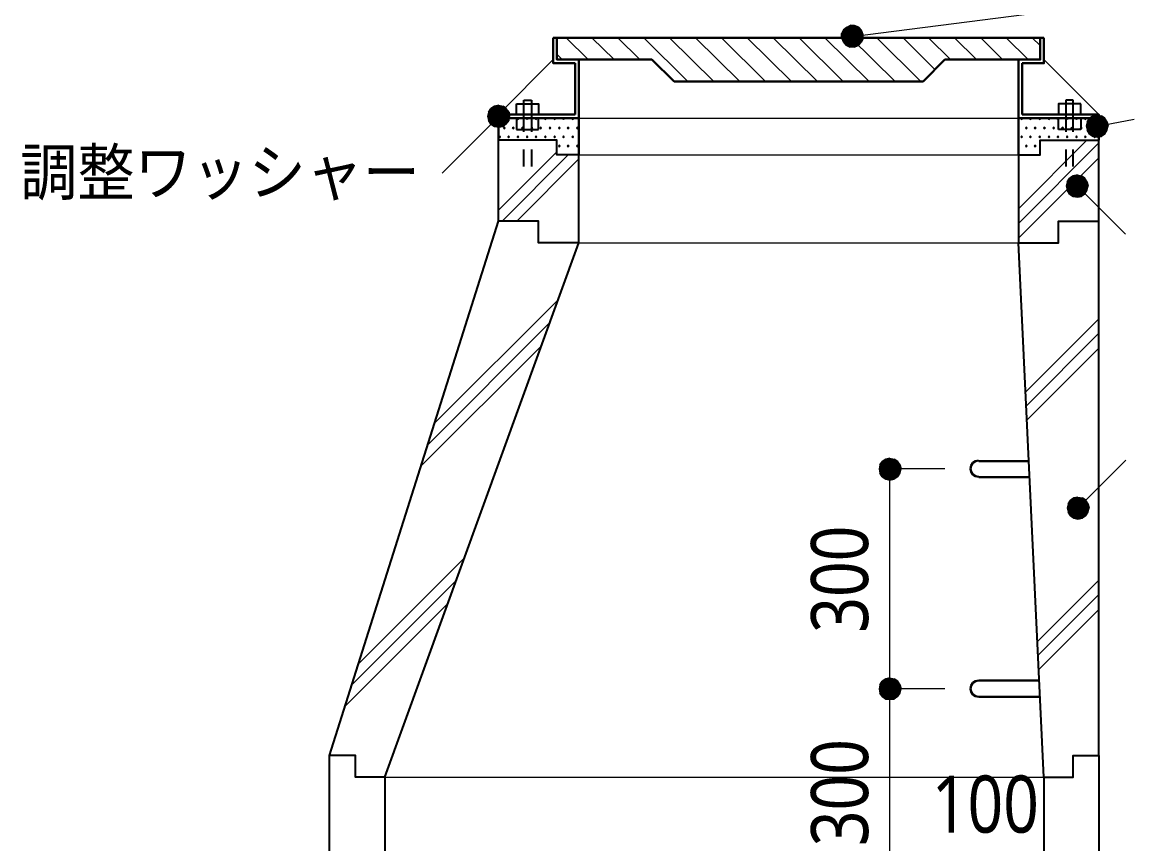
# Model space of a CAD drawing. Header units: millimetres. Extents: x 0 to 420, y 0 to 297.
# Drawn here: x 122.2 to 173.1, y 227.8 to 265.2 of the extents above; entities that cross this region are included whole.
import ezdxf
from ezdxf.enums import TextEntityAlignment as Align

# ---------------------------------------------------------------- set-up
doc = ezdxf.new("R2010")
doc.units = ezdxf.units.MM
doc.styles.add('kst32b', font='NotoSansJP-Variable.ttf')

msp = doc.modelspace()

# ---------------------------------------------------------------- hatches: boundary and pattern name
h = msp.add_hatch(color=7)
h.paths.add_polyline_path([(159.576, 264.858), (159.491, 264.689), (159.978, 264.562), (159.576, 264.858)])
h.paths.add_polyline_path([(159.491, 264.689), (159.978, 264.562), (159.491, 264.499), (159.491, 264.689)])
h.paths.add_polyline_path([(159.978, 264.562), (159.491, 264.499), (159.554, 264.308), (159.978, 264.562)])
h = msp.add_hatch(color=7)
h.paths.add_polyline_path([(160.084, 265.049), (159.893, 265.07), (159.978, 264.562), (160.084, 265.049)])
h.paths.add_polyline_path([(159.893, 265.07), (159.978, 264.562), (159.724, 264.985), (159.893, 265.07)])
h.paths.add_polyline_path([(159.978, 264.562), (159.724, 264.985), (159.576, 264.858), (159.978, 264.562)])
h = msp.add_hatch(color=7)
h.paths.add_polyline_path([(160.465, 264.647), (160.401, 264.837), (159.978, 264.562), (160.465, 264.647)])
h.paths.add_polyline_path([(160.401, 264.837), (159.978, 264.562), (160.274, 264.985), (160.401, 264.837)])
h.paths.add_polyline_path([(159.978, 264.562), (160.274, 264.985), (160.084, 265.049), (159.978, 264.562)])
for points in [[(159.554, 264.308), (159.681, 264.16), (159.978, 264.562), (159.554, 264.308)], [(143.701, 260.456), (143.891, 260.435), (143.891, 260.921), (143.701, 260.456)], [(143.933, 260.858), (143.912, 260.837), (143.891, 260.816), (143.912, 260.795), (143.933, 260.773), (143.954, 260.795), (143.976, 260.816), (143.954, 260.837), (143.933, 260.858)], [(144.336, 260.858), (144.314, 260.837), (144.293, 260.816), (144.314, 260.795), (144.336, 260.773), (144.357, 260.795), (144.378, 260.816), (144.357, 260.837), (144.336, 260.858)], [(144.759, 260.858), (144.738, 260.837), (144.717, 260.816), (144.738, 260.795), (144.759, 260.773), (144.78, 260.795), (144.801, 260.816), (144.78, 260.837), (144.759, 260.858)], [(145.182, 260.858), (145.161, 260.837), (145.14, 260.816), (145.161, 260.795), (145.182, 260.773), (145.203, 260.795), (145.225, 260.816), (145.203, 260.837), (145.182, 260.858)], [(145.584, 260.858), (145.563, 260.837), (145.542, 260.816), (145.563, 260.795), (145.584, 260.773), (145.605, 260.795), (145.627, 260.816), (145.605, 260.837), (145.584, 260.858)], [(146.008, 260.858), (145.987, 260.837), (145.965, 260.816), (145.987, 260.795), (146.008, 260.773), (146.029, 260.795), (146.05, 260.816), (146.029, 260.837), (146.008, 260.858)], [(146.431, 260.858), (146.41, 260.837), (146.389, 260.816), (146.41, 260.795), (146.431, 260.773), (146.452, 260.795), (146.473, 260.816), (146.452, 260.837), (146.431, 260.858)], [(146.833, 260.858), (146.812, 260.837), (146.791, 260.816), (146.812, 260.795), (146.833, 260.773), (146.854, 260.795), (146.876, 260.816), (146.854, 260.837), (146.833, 260.858)], [(147.257, 260.858), (147.235, 260.837), (147.214, 260.816), (147.235, 260.795), (147.257, 260.773), (147.278, 260.795), (147.299, 260.816), (147.278, 260.837), (147.257, 260.858)], [(167.682, 260.858), (167.661, 260.837), (167.64, 260.816), (167.661, 260.795), (167.682, 260.773), (167.704, 260.795), (167.725, 260.816), (167.704, 260.837), (167.682, 260.858)], [(168.085, 260.858), (168.063, 260.837), (168.042, 260.816), (168.063, 260.795), (168.085, 260.773), (168.106, 260.795), (168.127, 260.816), (168.106, 260.837), (168.085, 260.858)], [(168.508, 260.858), (168.487, 260.837), (168.466, 260.816), (168.487, 260.795), (168.508, 260.773), (168.529, 260.795), (168.55, 260.816), (168.529, 260.837), (168.508, 260.858)], [(168.931, 260.858), (168.91, 260.837), (168.889, 260.816), (168.91, 260.795), (168.931, 260.773), (168.952, 260.795), (168.974, 260.816), (168.952, 260.837), (168.931, 260.858)], [(169.333, 260.858), (169.312, 260.837), (169.291, 260.816), (169.312, 260.795), (169.333, 260.773), (169.354, 260.795), (169.376, 260.816), (169.354, 260.837), (169.333, 260.858)], [(169.757, 260.858), (169.736, 260.837), (169.714, 260.816), (169.736, 260.795), (169.757, 260.773), (169.778, 260.795), (169.799, 260.816), (169.778, 260.837), (169.757, 260.858)], [(170.18, 260.858), (170.159, 260.837), (170.138, 260.816), (170.159, 260.795), (170.18, 260.773), (170.201, 260.795), (170.222, 260.816), (170.201, 260.837), (170.18, 260.858)], [(170.582, 260.858), (170.561, 260.837), (170.54, 260.816), (170.561, 260.795), (170.582, 260.773), (170.603, 260.795), (170.625, 260.816), (170.603, 260.837), (170.582, 260.858)], [(171.005, 260.858), (170.984, 260.837), (170.963, 260.816), (170.984, 260.795), (171.005, 260.773), (171.027, 260.795), (171.048, 260.816), (171.027, 260.837), (171.005, 260.858)], [(144.145, 260.435), (144.124, 260.413), (144.103, 260.392), (144.124, 260.371), (144.145, 260.35), (144.166, 260.371), (144.187, 260.392), (144.166, 260.413), (144.145, 260.435)], [(144.547, 260.435), (144.526, 260.413), (144.505, 260.392), (144.526, 260.371), (144.547, 260.35), (144.568, 260.371), (144.59, 260.392), (144.568, 260.413), (144.547, 260.435)], [(144.971, 260.435), (144.949, 260.413), (144.928, 260.392), (144.949, 260.371), (144.971, 260.35), (144.992, 260.371), (145.013, 260.392), (144.992, 260.413), (144.971, 260.435)], [(145.394, 260.435), (145.373, 260.413), (145.352, 260.392), (145.373, 260.371), (145.394, 260.35), (145.415, 260.371), (145.436, 260.392), (145.415, 260.413), (145.394, 260.435)], [(145.796, 260.435), (145.775, 260.413), (145.754, 260.392), (145.775, 260.371), (145.796, 260.35), (145.817, 260.371), (145.838, 260.392), (145.817, 260.413), (145.796, 260.435)], [(146.219, 260.435), (146.198, 260.413), (146.177, 260.392), (146.198, 260.371), (146.219, 260.35), (146.241, 260.371), (146.262, 260.392), (146.241, 260.413), (146.219, 260.435)], [(146.643, 260.435), (146.621, 260.413), (146.6, 260.392), (146.621, 260.371), (146.643, 260.35), (146.664, 260.371), (146.685, 260.392), (146.664, 260.413), (146.643, 260.435)], [(147.045, 260.435), (147.024, 260.413), (147.003, 260.392), (147.024, 260.371), (147.045, 260.35), (147.066, 260.371), (147.087, 260.392), (147.066, 260.413), (147.045, 260.435)], [(147.468, 260.435), (147.447, 260.413), (147.426, 260.392), (147.447, 260.371), (147.468, 260.35), (147.489, 260.371), (147.511, 260.392), (147.489, 260.413), (147.468, 260.435)], [(167.894, 260.435), (167.873, 260.413), (167.852, 260.392), (167.873, 260.371), (167.894, 260.35), (167.915, 260.371), (167.936, 260.392), (167.915, 260.413), (167.894, 260.435)], [(168.296, 260.435), (168.275, 260.413), (168.254, 260.392), (168.275, 260.371), (168.296, 260.35), (168.317, 260.371), (168.338, 260.392), (168.317, 260.413), (168.296, 260.435)], [(168.72, 260.435), (168.698, 260.413), (168.677, 260.392), (168.698, 260.371), (168.72, 260.35), (168.741, 260.371), (168.762, 260.392), (168.741, 260.413), (168.72, 260.435)], [(169.143, 260.435), (169.122, 260.413), (169.101, 260.392), (169.122, 260.371), (169.143, 260.35), (169.164, 260.371), (169.185, 260.392), (169.164, 260.413), (169.143, 260.435)], [(169.545, 260.435), (169.524, 260.413), (169.503, 260.392), (169.524, 260.371), (169.545, 260.35), (169.566, 260.371), (169.587, 260.392), (169.566, 260.413), (169.545, 260.435)], [(169.968, 260.435), (169.947, 260.413), (169.926, 260.392), (169.947, 260.371), (169.968, 260.35), (169.989, 260.371), (170.011, 260.392), (169.989, 260.413), (169.968, 260.435)], [(170.392, 260.435), (170.371, 260.413), (170.349, 260.392), (170.371, 260.371), (170.392, 260.35), (170.413, 260.371), (170.434, 260.392), (170.413, 260.413), (170.392, 260.435)], [(170.794, 260.435), (170.773, 260.413), (170.752, 260.392), (170.773, 260.371), (170.794, 260.35), (170.815, 260.371), (170.836, 260.392), (170.815, 260.413), (170.794, 260.435)], [(170.942, 260.011), (171.133, 259.969), (171.133, 260.477), (170.942, 260.011)], [(143.933, 260.032), (143.912, 260.011), (143.891, 259.99), (143.912, 259.969), (143.933, 259.948), (143.954, 259.969), (143.976, 259.99), (143.954, 260.011), (143.933, 260.032)], [(144.336, 260.032), (144.314, 260.011), (144.293, 259.99), (144.314, 259.969), (144.336, 259.948), (144.357, 259.969), (144.378, 259.99), (144.357, 260.011), (144.336, 260.032)], [(144.759, 260.032), (144.738, 260.011), (144.717, 259.99), (144.738, 259.969), (144.759, 259.948), (144.78, 259.969), (144.801, 259.99), (144.78, 260.011), (144.759, 260.032)], [(145.182, 260.032), (145.161, 260.011), (145.14, 259.99), (145.161, 259.969), (145.182, 259.948), (145.203, 259.969), (145.225, 259.99), (145.203, 260.011), (145.182, 260.032)], [(145.584, 260.032), (145.563, 260.011), (145.542, 259.99), (145.563, 259.969), (145.584, 259.948), (145.605, 259.969), (145.627, 259.99), (145.605, 260.011), (145.584, 260.032)], [(146.008, 260.032), (145.987, 260.011), (145.965, 259.99), (145.987, 259.969), (146.008, 259.948), (146.029, 259.969), (146.05, 259.99), (146.029, 260.011), (146.008, 260.032)], [(146.431, 260.032), (146.41, 260.011), (146.389, 259.99), (146.41, 259.969), (146.431, 259.948), (146.452, 259.969), (146.473, 259.99), (146.452, 260.011), (146.431, 260.032)], [(146.833, 260.032), (146.812, 260.011), (146.791, 259.99), (146.812, 259.969), (146.833, 259.948), (146.854, 259.969), (146.876, 259.99), (146.854, 260.011), (146.833, 260.032)], [(147.257, 260.032), (147.235, 260.011), (147.214, 259.99), (147.235, 259.969), (147.257, 259.948), (147.278, 259.969), (147.299, 259.99), (147.278, 260.011), (147.257, 260.032)], [(167.682, 260.032), (167.661, 260.011), (167.64, 259.99), (167.661, 259.969), (167.682, 259.948), (167.704, 259.969), (167.725, 259.99), (167.704, 260.011), (167.682, 260.032)], [(168.085, 260.032), (168.063, 260.011), (168.042, 259.99), (168.063, 259.969), (168.085, 259.948), (168.106, 259.969), (168.127, 259.99), (168.106, 260.011), (168.085, 260.032)], [(168.508, 260.032), (168.487, 260.011), (168.466, 259.99), (168.487, 259.969), (168.508, 259.948), (168.529, 259.969), (168.55, 259.99), (168.529, 260.011), (168.508, 260.032)], [(168.931, 260.032), (168.91, 260.011), (168.889, 259.99), (168.91, 259.969), (168.931, 259.948), (168.952, 259.969), (168.974, 259.99), (168.952, 260.011), (168.931, 260.032)], [(169.333, 260.032), (169.312, 260.011), (169.291, 259.99), (169.312, 259.969), (169.333, 259.948), (169.354, 259.969), (169.376, 259.99), (169.354, 260.011), (169.333, 260.032)], [(169.757, 260.032), (169.736, 260.011), (169.714, 259.99), (169.736, 259.969), (169.757, 259.948), (169.778, 259.969), (169.799, 259.99), (169.778, 260.011), (169.757, 260.032)], [(170.18, 260.032), (170.159, 260.011), (170.138, 259.99), (170.159, 259.969), (170.18, 259.948), (170.201, 259.969), (170.222, 259.99), (170.201, 260.011), (170.18, 260.032)], [(170.582, 260.032), (170.561, 260.011), (170.54, 259.99), (170.561, 259.969), (170.582, 259.948), (170.603, 259.969), (170.625, 259.99), (170.603, 260.011), (170.582, 260.032)], [(171.005, 260.032), (170.984, 260.011), (170.963, 259.99), (170.984, 259.969), (171.005, 259.948), (171.027, 259.969), (171.048, 259.99), (171.027, 260.011), (171.005, 260.032)], [(146.643, 259.609), (146.621, 259.588), (146.6, 259.567), (146.621, 259.546), (146.643, 259.524), (146.664, 259.546), (146.685, 259.567), (146.664, 259.588), (146.643, 259.609)], [(147.045, 259.609), (147.024, 259.588), (147.003, 259.567), (147.024, 259.546), (147.045, 259.524), (147.066, 259.546), (147.087, 259.567), (147.066, 259.588), (147.045, 259.609)], [(147.468, 259.609), (147.447, 259.588), (147.426, 259.567), (147.447, 259.546), (147.468, 259.524), (147.489, 259.546), (147.511, 259.567), (147.489, 259.588), (147.468, 259.609)], [(167.894, 259.609), (167.873, 259.588), (167.852, 259.567), (167.873, 259.546), (167.894, 259.524), (167.915, 259.546), (167.936, 259.567), (167.915, 259.588), (167.894, 259.609)], [(168.296, 259.609), (168.275, 259.588), (168.254, 259.567), (168.275, 259.546), (168.296, 259.524), (168.317, 259.546), (168.338, 259.567), (168.317, 259.588), (168.296, 259.609)], [(170.032, 257.281), (170.222, 257.238), (170.222, 257.746), (170.032, 257.281)], [(161.502, 244.412), (161.692, 244.369), (161.692, 244.877), (161.502, 244.412)], [(170.053, 242.633), (170.244, 242.591), (170.244, 243.099), (170.053, 242.633)], [(161.502, 234.4), (161.692, 234.379), (161.692, 234.865), (161.502, 234.4)]]:
    msp.add_hatch(color=7).paths.add_polyline_path(points)
h = msp.add_hatch(color=7)
h.paths.add_polyline_path([(159.681, 264.16), (159.872, 264.075), (159.978, 264.562), (159.681, 264.16)])
h.paths.add_polyline_path([(159.872, 264.075), (159.978, 264.562), (160.062, 264.075), (159.872, 264.075)])
h.paths.add_polyline_path([(159.978, 264.562), (160.062, 264.075), (160.253, 264.139), (159.978, 264.562)])
h = msp.add_hatch(color=7)
h.paths.add_polyline_path([(160.253, 264.139), (160.38, 264.287), (159.978, 264.562), (160.253, 264.139)])
h.paths.add_polyline_path([(160.38, 264.287), (159.978, 264.562), (160.465, 264.456), (160.38, 264.287)])
h.paths.add_polyline_path([(159.978, 264.562), (160.465, 264.456), (160.465, 264.647), (159.978, 264.562)])
h = msp.add_hatch(color=7)
h.paths.add_polyline_path([(143.701, 261.387), (143.531, 261.281), (143.891, 260.921), (143.701, 261.387)])
h.paths.add_polyline_path([(143.531, 261.281), (143.891, 260.921), (143.425, 261.112), (143.531, 261.281)])
h.paths.add_polyline_path([(143.891, 260.921), (143.425, 261.112), (143.383, 260.921), (143.891, 260.921)])
h = msp.add_hatch(color=7)
h.paths.add_polyline_path([(144.23, 261.281), (144.082, 261.387), (143.891, 260.921), (144.23, 261.281)])
h.paths.add_polyline_path([(144.082, 261.387), (143.891, 260.921), (143.891, 261.429), (144.082, 261.387)])
h.paths.add_polyline_path([(143.891, 260.921), (143.891, 261.429), (143.701, 261.387), (143.891, 260.921)])
h = msp.add_hatch(color=7)
h.paths.add_polyline_path([(143.383, 260.921), (143.425, 260.731), (143.891, 260.921), (143.383, 260.921)])
h.paths.add_polyline_path([(143.425, 260.731), (143.891, 260.921), (143.531, 260.562), (143.425, 260.731)])
h.paths.add_polyline_path([(143.891, 260.921), (143.531, 260.562), (143.701, 260.456), (143.891, 260.921)])
h = msp.add_hatch(color=7)
h.paths.add_polyline_path([(144.357, 260.731), (144.378, 260.921), (143.891, 260.921), (144.357, 260.731)])
h.paths.add_polyline_path([(144.378, 260.921), (143.891, 260.921), (144.357, 261.112), (144.378, 260.921)])
h.paths.add_polyline_path([(143.891, 260.921), (144.357, 261.112), (144.23, 261.281), (143.891, 260.921)])
h = msp.add_hatch(color=7)
h.paths.add_polyline_path([(143.891, 260.435), (144.082, 260.456), (143.891, 260.921), (143.891, 260.435)])
h.paths.add_polyline_path([(144.082, 260.456), (143.891, 260.921), (144.23, 260.562), (144.082, 260.456)])
h.paths.add_polyline_path([(143.891, 260.921), (144.23, 260.562), (144.357, 260.731), (143.891, 260.921)])
h = msp.add_hatch(color=7)
h.paths.add_polyline_path([(170.942, 260.943), (170.773, 260.837), (171.133, 260.477), (170.942, 260.943)])
h.paths.add_polyline_path([(170.773, 260.837), (171.133, 260.477), (170.667, 260.667), (170.773, 260.837)])
h.paths.add_polyline_path([(171.133, 260.477), (170.667, 260.667), (170.625, 260.477), (171.133, 260.477)])
h = msp.add_hatch(color=7)
h.paths.add_polyline_path([(171.471, 260.837), (171.323, 260.943), (171.133, 260.477), (171.471, 260.837)])
h.paths.add_polyline_path([(171.323, 260.943), (171.133, 260.477), (171.133, 260.985), (171.323, 260.943)])
h.paths.add_polyline_path([(171.133, 260.477), (171.133, 260.985), (170.942, 260.943), (171.133, 260.477)])
h = msp.add_hatch(color=7)
h.paths.add_polyline_path([(171.577, 260.287), (171.619, 260.477), (171.133, 260.477), (171.577, 260.287)])
h.paths.add_polyline_path([(171.619, 260.477), (171.133, 260.477), (171.577, 260.667), (171.619, 260.477)])
h.paths.add_polyline_path([(171.133, 260.477), (171.577, 260.667), (171.471, 260.837), (171.133, 260.477)])
h = msp.add_hatch(color=7)
h.paths.add_polyline_path([(170.625, 260.477), (170.667, 260.287), (171.133, 260.477), (170.625, 260.477)])
h.paths.add_polyline_path([(170.667, 260.287), (171.133, 260.477), (170.773, 260.117), (170.667, 260.287)])
h.paths.add_polyline_path([(171.133, 260.477), (170.773, 260.117), (170.942, 260.011), (171.133, 260.477)])
h = msp.add_hatch(color=7)
h.paths.add_polyline_path([(171.133, 259.969), (171.323, 260.011), (171.133, 260.477), (171.133, 259.969)])
h.paths.add_polyline_path([(171.323, 260.011), (171.133, 260.477), (171.471, 260.117), (171.323, 260.011)])
h.paths.add_polyline_path([(171.133, 260.477), (171.471, 260.117), (171.577, 260.287), (171.133, 260.477)])
h = msp.add_hatch(color=7)
h.paths.add_polyline_path([(170.561, 258.106), (170.413, 258.212), (170.222, 257.746), (170.561, 258.106)])
h.paths.add_polyline_path([(170.413, 258.212), (170.222, 257.746), (170.222, 258.254), (170.413, 258.212)])
h.paths.add_polyline_path([(170.222, 257.746), (170.222, 258.254), (170.032, 258.212), (170.222, 257.746)])
h = msp.add_hatch(color=7)
h.paths.add_polyline_path([(170.032, 258.212), (169.862, 258.106), (170.222, 257.746), (170.032, 258.212)])
h.paths.add_polyline_path([(169.862, 258.106), (170.222, 257.746), (169.757, 257.937), (169.862, 258.106)])
h.paths.add_polyline_path([(170.222, 257.746), (169.757, 257.937), (169.714, 257.746), (170.222, 257.746)])
h = msp.add_hatch(color=7)
h.paths.add_polyline_path([(169.714, 257.746), (169.757, 257.556), (170.222, 257.746), (169.714, 257.746)])
h.paths.add_polyline_path([(169.757, 257.556), (170.222, 257.746), (169.862, 257.387), (169.757, 257.556)])
h.paths.add_polyline_path([(170.222, 257.746), (169.862, 257.387), (170.032, 257.281), (170.222, 257.746)])
h = msp.add_hatch(color=7)
h.paths.add_polyline_path([(170.667, 257.556), (170.709, 257.746), (170.222, 257.746), (170.667, 257.556)])
h.paths.add_polyline_path([(170.709, 257.746), (170.222, 257.746), (170.667, 257.937), (170.709, 257.746)])
h.paths.add_polyline_path([(170.222, 257.746), (170.667, 257.937), (170.561, 258.106), (170.222, 257.746)])
h = msp.add_hatch(color=7)
h.paths.add_polyline_path([(170.222, 257.238), (170.413, 257.281), (170.222, 257.746), (170.222, 257.238)])
h.paths.add_polyline_path([(170.413, 257.281), (170.222, 257.746), (170.561, 257.387), (170.413, 257.281)])
h.paths.add_polyline_path([(170.222, 257.746), (170.561, 257.387), (170.667, 257.556), (170.222, 257.746)])
h = msp.add_hatch(color=7)
h.paths.add_polyline_path([(161.502, 245.322), (161.332, 245.216), (161.692, 244.877), (161.502, 245.322)])
h.paths.add_polyline_path([(161.332, 245.216), (161.692, 244.877), (161.227, 245.068), (161.332, 245.216)])
h.paths.add_polyline_path([(161.692, 244.877), (161.227, 245.068), (161.205, 244.877), (161.692, 244.877)])
h = msp.add_hatch(color=7)
h.paths.add_polyline_path([(162.052, 245.216), (161.883, 245.322), (161.692, 244.877), (162.052, 245.216)])
h.paths.add_polyline_path([(161.883, 245.322), (161.692, 244.877), (161.692, 245.364), (161.883, 245.322)])
h.paths.add_polyline_path([(161.692, 244.877), (161.692, 245.364), (161.502, 245.322), (161.692, 244.877)])
h = msp.add_hatch(color=7)
h.paths.add_polyline_path([(162.158, 244.687), (162.2, 244.877), (161.692, 244.877), (162.158, 244.687)])
h.paths.add_polyline_path([(162.2, 244.877), (161.692, 244.877), (162.158, 245.068), (162.2, 244.877)])
h.paths.add_polyline_path([(161.692, 244.877), (162.158, 245.068), (162.052, 245.216), (161.692, 244.877)])
h = msp.add_hatch(color=7)
h.paths.add_polyline_path([(161.205, 244.877), (161.227, 244.687), (161.692, 244.877), (161.205, 244.877)])
h.paths.add_polyline_path([(161.227, 244.687), (161.692, 244.877), (161.332, 244.517), (161.227, 244.687)])
h.paths.add_polyline_path([(161.692, 244.877), (161.332, 244.517), (161.502, 244.412), (161.692, 244.877)])
h = msp.add_hatch(color=7)
h.paths.add_polyline_path([(161.692, 244.369), (161.883, 244.412), (161.692, 244.877), (161.692, 244.369)])
h.paths.add_polyline_path([(161.883, 244.412), (161.692, 244.877), (162.052, 244.517), (161.883, 244.412)])
h.paths.add_polyline_path([(161.692, 244.877), (162.052, 244.517), (162.158, 244.687), (161.692, 244.877)])
h = msp.add_hatch(color=7)
h.paths.add_polyline_path([(170.053, 243.565), (169.905, 243.459), (170.244, 243.099), (170.053, 243.565)])
h.paths.add_polyline_path([(169.905, 243.459), (170.244, 243.099), (169.799, 243.29), (169.905, 243.459)])
h.paths.add_polyline_path([(170.244, 243.099), (169.799, 243.29), (169.757, 243.099), (170.244, 243.099)])
h = msp.add_hatch(color=7)
h.paths.add_polyline_path([(170.603, 243.459), (170.455, 243.565), (170.244, 243.099), (170.603, 243.459)])
h.paths.add_polyline_path([(170.455, 243.565), (170.244, 243.099), (170.244, 243.586), (170.455, 243.565)])
h.paths.add_polyline_path([(170.244, 243.099), (170.244, 243.586), (170.053, 243.565), (170.244, 243.099)])
h = msp.add_hatch(color=7)
h.paths.add_polyline_path([(169.757, 243.099), (169.799, 242.909), (170.244, 243.099), (169.757, 243.099)])
h.paths.add_polyline_path([(169.799, 242.909), (170.244, 243.099), (169.905, 242.739), (169.799, 242.909)])
h.paths.add_polyline_path([(170.244, 243.099), (169.905, 242.739), (170.053, 242.633), (170.244, 243.099)])
h = msp.add_hatch(color=7)
h.paths.add_polyline_path([(170.709, 242.909), (170.752, 243.099), (170.244, 243.099), (170.709, 242.909)])
h.paths.add_polyline_path([(170.752, 243.099), (170.244, 243.099), (170.709, 243.29), (170.752, 243.099)])
h.paths.add_polyline_path([(170.244, 243.099), (170.709, 243.29), (170.603, 243.459), (170.244, 243.099)])
h = msp.add_hatch(color=7)
h.paths.add_polyline_path([(170.244, 242.591), (170.455, 242.633), (170.244, 243.099), (170.244, 242.591)])
h.paths.add_polyline_path([(170.455, 242.633), (170.244, 243.099), (170.603, 242.739), (170.455, 242.633)])
h.paths.add_polyline_path([(170.244, 243.099), (170.603, 242.739), (170.709, 242.909), (170.244, 243.099)])
h = msp.add_hatch(color=7)
h.paths.add_polyline_path([(161.502, 235.331), (161.332, 235.225), (161.692, 234.865), (161.502, 235.331)])
h.paths.add_polyline_path([(161.332, 235.225), (161.692, 234.865), (161.227, 235.056), (161.332, 235.225)])
h.paths.add_polyline_path([(161.692, 234.865), (161.227, 235.056), (161.205, 234.865), (161.692, 234.865)])
h = msp.add_hatch(color=7)
h.paths.add_polyline_path([(162.052, 235.225), (161.883, 235.331), (161.692, 234.865), (162.052, 235.225)])
h.paths.add_polyline_path([(161.883, 235.331), (161.692, 234.865), (161.692, 235.373), (161.883, 235.331)])
h.paths.add_polyline_path([(161.692, 234.865), (161.692, 235.373), (161.502, 235.331), (161.692, 234.865)])
h = msp.add_hatch(color=7)
h.paths.add_polyline_path([(161.205, 234.865), (161.227, 234.675), (161.692, 234.865), (161.205, 234.865)])
h.paths.add_polyline_path([(161.227, 234.675), (161.692, 234.865), (161.332, 234.527), (161.227, 234.675)])
h.paths.add_polyline_path([(161.692, 234.865), (161.332, 234.527), (161.502, 234.4), (161.692, 234.865)])
h = msp.add_hatch(color=7)
h.paths.add_polyline_path([(162.158, 234.675), (162.2, 234.865), (161.692, 234.865), (162.158, 234.675)])
h.paths.add_polyline_path([(162.2, 234.865), (161.692, 234.865), (162.158, 235.056), (162.2, 234.865)])
h.paths.add_polyline_path([(161.692, 234.865), (162.158, 235.056), (162.052, 235.225), (161.692, 234.865)])
h = msp.add_hatch(color=7)
h.paths.add_polyline_path([(161.692, 234.379), (161.883, 234.4), (161.692, 234.865), (161.692, 234.379)])
h.paths.add_polyline_path([(161.883, 234.4), (161.692, 234.865), (162.052, 234.527), (161.883, 234.4)])
h.paths.add_polyline_path([(161.692, 234.865), (162.052, 234.527), (162.158, 234.675), (161.692, 234.865)])

# ---------------------------------------------------------------- linework, layer by layer
at = {"lineweight": 13}
for points in [[(159.978, 264.562), (173.143, 266.255)], [(147.955, 263.504), (146.96, 264.499)], [(149.14, 263.504), (148.124, 264.499)], [(150.304, 263.504), (149.31, 264.499)], [(152.485, 262.509), (150.495, 264.499)], [(153.67, 262.509), (151.659, 264.499)], [(154.855, 262.509), (152.845, 264.499)], [(156.02, 262.509), (154.03, 264.499)], [(157.205, 262.509), (155.194, 264.499)], [(158.39, 262.509), (156.379, 264.499)], [(159.554, 262.509), (157.565, 264.499)], [(160.74, 262.509), (158.729, 264.499)], [(161.925, 262.509), (159.914, 264.499)], [(163.089, 262.509), (161.1, 264.499)], [(163.745, 263.038), (162.285, 264.499)], [(164.444, 263.504), (163.449, 264.499)], [(165.629, 263.504), (164.634, 264.499)], [(166.815, 263.504), (165.82, 264.499)], [(167.979, 263.504), (166.984, 264.499)], [(168.529, 264.139), (168.169, 264.499)], [(143.87, 261.006), (146.368, 263.504)], [(146.77, 263.504), (146.537, 263.758)], [(171.196, 261.006), (168.698, 263.504)], [(143.891, 260.921), (141.309, 258.339)], [(147.532, 260.837), (167.534, 260.837)], [(171.133, 260.477), (172.805, 260.795)], [(167.534, 256.709), (170.646, 259.842)], [(143.87, 256.646), (146.537, 259.313)], [(171.196, 259.715), (167.534, 256.053)], [(147.045, 259.165), (144.039, 256.159)], [(147.532, 258.995), (144.717, 256.159)], [(147.532, 259.165), (167.534, 259.165)], [(171.196, 259.038), (167.534, 255.376)], [(170.222, 257.746), (172.403, 255.566)], [(147.532, 255.164), (167.534, 255.164)], [(140.949, 246.951), (146.6, 252.582)], [(167.852, 248.37), (171.196, 251.714)], [(146.219, 251.545), (140.653, 245.978)], [(171.196, 251.058), (167.894, 247.735)], [(145.838, 250.486), (140.335, 245.004)], [(171.196, 250.38), (167.915, 247.1)], [(170.244, 243.099), (172.424, 245.279)], [(164.19, 244.877), (161.692, 244.877)], [(161.692, 214.863), (161.692, 224.875), (161.692, 234.865), (161.692, 244.877)], [(137.52, 236.029), (142.325, 240.834)], [(141.944, 239.797), (137.202, 235.056)], [(168.402, 237.024), (171.196, 239.818)], [(171.196, 239.162), (168.423, 236.389)], [(141.563, 238.739), (136.906, 234.082)], [(171.196, 238.485), (168.466, 235.754)], [(164.19, 234.865), (161.692, 234.865)], [(138.705, 230.844), (168.698, 230.844)]]:
    msp.add_lwpolyline(points, dxfattribs=at)
at = {"lineweight": 0}
for points in [[(159.576, 264.858), (159.491, 264.689), (159.978, 264.562)], [(159.978, 264.562), (159.724, 264.985), (159.576, 264.858)], [(159.893, 265.07), (159.978, 264.562), (159.724, 264.985)], [(160.084, 265.049), (159.893, 265.07), (159.978, 264.562)], [(159.978, 264.562), (160.274, 264.985), (160.084, 265.049)], [(160.401, 264.837), (159.978, 264.562), (160.274, 264.985)], [(159.491, 264.689), (159.978, 264.562), (159.491, 264.499)], [(159.978, 264.562), (159.491, 264.499), (159.554, 264.308)], [(159.554, 264.308), (159.681, 264.16), (159.978, 264.562)], [(159.681, 264.16), (159.872, 264.075), (159.978, 264.562)], [(159.872, 264.075), (159.978, 264.562), (160.062, 264.075)], [(160.465, 264.647), (160.401, 264.837), (159.978, 264.562)], [(159.978, 264.562), (160.465, 264.456), (160.465, 264.647)], [(159.978, 264.562), (160.062, 264.075), (160.253, 264.139)], [(160.253, 264.139), (160.38, 264.287), (159.978, 264.562)], [(160.38, 264.287), (159.978, 264.562), (160.465, 264.456)], [(143.701, 261.387), (143.531, 261.281), (143.891, 260.921)], [(143.891, 260.921), (143.891, 261.429), (143.701, 261.387)], [(144.082, 261.387), (143.891, 260.921), (143.891, 261.429)], [(144.23, 261.281), (144.082, 261.387), (143.891, 260.921)], [(143.891, 260.921), (143.425, 261.112), (143.383, 260.921)], [(143.383, 260.921), (143.425, 260.731), (143.891, 260.921)], [(143.531, 261.281), (143.891, 260.921), (143.425, 261.112)], [(143.425, 260.731), (143.891, 260.921), (143.531, 260.562)], [(143.891, 260.921), (143.531, 260.562), (143.701, 260.456)], [(143.701, 260.456), (143.891, 260.435), (143.891, 260.921)], [(143.891, 260.921), (144.357, 261.112), (144.23, 261.281)], [(144.378, 260.921), (143.891, 260.921), (144.357, 261.112)], [(143.891, 260.435), (144.082, 260.456), (143.891, 260.921)], [(144.082, 260.456), (143.891, 260.921), (144.23, 260.562)], [(143.891, 260.921), (144.23, 260.562), (144.357, 260.731)], [(144.357, 260.731), (144.378, 260.921), (143.891, 260.921)], [(143.933, 260.858), (143.912, 260.837), (143.891, 260.816), (143.912, 260.795), (143.933, 260.773), (143.954, 260.795), (143.976, 260.816), (143.954, 260.837)], [(144.336, 260.858), (144.314, 260.837), (144.293, 260.816), (144.314, 260.795), (144.336, 260.773), (144.357, 260.795), (144.378, 260.816), (144.357, 260.837)], [(144.759, 260.858), (144.738, 260.837), (144.717, 260.816), (144.738, 260.795), (144.759, 260.773), (144.78, 260.795), (144.801, 260.816), (144.78, 260.837)], [(145.182, 260.858), (145.161, 260.837), (145.14, 260.816), (145.161, 260.795), (145.182, 260.773), (145.203, 260.795), (145.225, 260.816), (145.203, 260.837)], [(145.584, 260.858), (145.563, 260.837), (145.542, 260.816), (145.563, 260.795), (145.584, 260.773), (145.605, 260.795), (145.627, 260.816), (145.605, 260.837)], [(146.008, 260.858), (145.987, 260.837), (145.965, 260.816), (145.987, 260.795), (146.008, 260.773), (146.029, 260.795), (146.05, 260.816), (146.029, 260.837)], [(146.431, 260.858), (146.41, 260.837), (146.389, 260.816), (146.41, 260.795), (146.431, 260.773), (146.452, 260.795), (146.473, 260.816), (146.452, 260.837)], [(146.833, 260.858), (146.812, 260.837), (146.791, 260.816), (146.812, 260.795), (146.833, 260.773), (146.854, 260.795), (146.876, 260.816), (146.854, 260.837)], [(147.257, 260.858), (147.235, 260.837), (147.214, 260.816), (147.235, 260.795), (147.257, 260.773), (147.278, 260.795), (147.299, 260.816), (147.278, 260.837)], [(167.682, 260.858), (167.661, 260.837), (167.64, 260.816), (167.661, 260.795), (167.682, 260.773), (167.704, 260.795), (167.725, 260.816), (167.704, 260.837)], [(168.085, 260.858), (168.063, 260.837), (168.042, 260.816), (168.063, 260.795), (168.085, 260.773), (168.106, 260.795), (168.127, 260.816), (168.106, 260.837)], [(168.508, 260.858), (168.487, 260.837), (168.466, 260.816), (168.487, 260.795), (168.508, 260.773), (168.529, 260.795), (168.55, 260.816), (168.529, 260.837)], [(168.931, 260.858), (168.91, 260.837), (168.889, 260.816), (168.91, 260.795), (168.931, 260.773), (168.952, 260.795), (168.974, 260.816), (168.952, 260.837)], [(169.333, 260.858), (169.312, 260.837), (169.291, 260.816), (169.312, 260.795), (169.333, 260.773), (169.354, 260.795), (169.376, 260.816), (169.354, 260.837)], [(169.757, 260.858), (169.736, 260.837), (169.714, 260.816), (169.736, 260.795), (169.757, 260.773), (169.778, 260.795), (169.799, 260.816), (169.778, 260.837)], [(170.18, 260.858), (170.159, 260.837), (170.138, 260.816), (170.159, 260.795), (170.18, 260.773), (170.201, 260.795), (170.222, 260.816), (170.201, 260.837)], [(170.582, 260.858), (170.561, 260.837), (170.54, 260.816), (170.561, 260.795), (170.582, 260.773), (170.603, 260.795), (170.625, 260.816), (170.603, 260.837)], [(170.773, 260.837), (171.133, 260.477), (170.667, 260.667)], [(170.942, 260.943), (170.773, 260.837), (171.133, 260.477)], [(171.133, 260.477), (171.133, 260.985), (170.942, 260.943)], [(171.005, 260.858), (170.984, 260.837), (170.963, 260.816), (170.984, 260.795), (171.005, 260.773), (171.027, 260.795), (171.048, 260.816), (171.027, 260.837)], [(171.323, 260.943), (171.133, 260.477), (171.133, 260.985)], [(171.471, 260.837), (171.323, 260.943), (171.133, 260.477)], [(171.133, 260.477), (171.577, 260.667), (171.471, 260.837)], [(144.145, 260.435), (144.124, 260.413), (144.103, 260.392), (144.124, 260.371), (144.145, 260.35), (144.166, 260.371), (144.187, 260.392), (144.166, 260.413)], [(144.547, 260.435), (144.526, 260.413), (144.505, 260.392), (144.526, 260.371), (144.547, 260.35), (144.568, 260.371), (144.59, 260.392), (144.568, 260.413)], [(144.971, 260.435), (144.949, 260.413), (144.928, 260.392), (144.949, 260.371), (144.971, 260.35), (144.992, 260.371), (145.013, 260.392), (144.992, 260.413)], [(145.394, 260.435), (145.373, 260.413), (145.352, 260.392), (145.373, 260.371), (145.394, 260.35), (145.415, 260.371), (145.436, 260.392), (145.415, 260.413)], [(145.796, 260.435), (145.775, 260.413), (145.754, 260.392), (145.775, 260.371), (145.796, 260.35), (145.817, 260.371), (145.838, 260.392), (145.817, 260.413)], [(146.219, 260.435), (146.198, 260.413), (146.177, 260.392), (146.198, 260.371), (146.219, 260.35), (146.241, 260.371), (146.262, 260.392), (146.241, 260.413)], [(146.643, 260.435), (146.621, 260.413), (146.6, 260.392), (146.621, 260.371), (146.643, 260.35), (146.664, 260.371), (146.685, 260.392), (146.664, 260.413)], [(147.045, 260.435), (147.024, 260.413), (147.003, 260.392), (147.024, 260.371), (147.045, 260.35), (147.066, 260.371), (147.087, 260.392), (147.066, 260.413)], [(147.468, 260.435), (147.447, 260.413), (147.426, 260.392), (147.447, 260.371), (147.468, 260.35), (147.489, 260.371), (147.511, 260.392), (147.489, 260.413)], [(167.894, 260.435), (167.873, 260.413), (167.852, 260.392), (167.873, 260.371), (167.894, 260.35), (167.915, 260.371), (167.936, 260.392), (167.915, 260.413)], [(168.296, 260.435), (168.275, 260.413), (168.254, 260.392), (168.275, 260.371), (168.296, 260.35), (168.317, 260.371), (168.338, 260.392), (168.317, 260.413)], [(168.72, 260.435), (168.698, 260.413), (168.677, 260.392), (168.698, 260.371), (168.72, 260.35), (168.741, 260.371), (168.762, 260.392), (168.741, 260.413)], [(169.143, 260.435), (169.122, 260.413), (169.101, 260.392), (169.122, 260.371), (169.143, 260.35), (169.164, 260.371), (169.185, 260.392), (169.164, 260.413)], [(169.545, 260.435), (169.524, 260.413), (169.503, 260.392), (169.524, 260.371), (169.545, 260.35), (169.566, 260.371), (169.587, 260.392), (169.566, 260.413)], [(169.968, 260.435), (169.947, 260.413), (169.926, 260.392), (169.947, 260.371), (169.968, 260.35), (169.989, 260.371), (170.011, 260.392), (169.989, 260.413)], [(170.392, 260.435), (170.371, 260.413), (170.349, 260.392), (170.371, 260.371), (170.392, 260.35), (170.413, 260.371), (170.434, 260.392), (170.413, 260.413)], [(171.133, 260.477), (170.667, 260.667), (170.625, 260.477)], [(170.625, 260.477), (170.667, 260.287), (171.133, 260.477)], [(170.667, 260.287), (171.133, 260.477), (170.773, 260.117)], [(170.794, 260.435), (170.773, 260.413), (170.752, 260.392), (170.773, 260.371), (170.794, 260.35), (170.815, 260.371), (170.836, 260.392), (170.815, 260.413)], [(171.133, 260.477), (170.773, 260.117), (170.942, 260.011)], [(170.942, 260.011), (171.133, 259.969), (171.133, 260.477)], [(171.619, 260.477), (171.133, 260.477), (171.577, 260.667)], [(171.133, 259.969), (171.323, 260.011), (171.133, 260.477)], [(171.323, 260.011), (171.133, 260.477), (171.471, 260.117)], [(171.133, 260.477), (171.471, 260.117), (171.577, 260.287)], [(171.577, 260.287), (171.619, 260.477), (171.133, 260.477)], [(143.933, 260.032), (143.912, 260.011), (143.891, 259.99), (143.912, 259.969), (143.933, 259.948), (143.954, 259.969), (143.976, 259.99), (143.954, 260.011)], [(144.336, 260.032), (144.314, 260.011), (144.293, 259.99), (144.314, 259.969), (144.336, 259.948), (144.357, 259.969), (144.378, 259.99), (144.357, 260.011)], [(144.759, 260.032), (144.738, 260.011), (144.717, 259.99), (144.738, 259.969), (144.759, 259.948), (144.78, 259.969), (144.801, 259.99), (144.78, 260.011)], [(145.182, 260.032), (145.161, 260.011), (145.14, 259.99), (145.161, 259.969), (145.182, 259.948), (145.203, 259.969), (145.225, 259.99), (145.203, 260.011)], [(145.584, 260.032), (145.563, 260.011), (145.542, 259.99), (145.563, 259.969), (145.584, 259.948), (145.605, 259.969), (145.627, 259.99), (145.605, 260.011)], [(146.008, 260.032), (145.987, 260.011), (145.965, 259.99), (145.987, 259.969), (146.008, 259.948), (146.029, 259.969), (146.05, 259.99), (146.029, 260.011)], [(146.431, 260.032), (146.41, 260.011), (146.389, 259.99), (146.41, 259.969), (146.431, 259.948), (146.452, 259.969), (146.473, 259.99), (146.452, 260.011)], [(146.833, 260.032), (146.812, 260.011), (146.791, 259.99), (146.812, 259.969), (146.833, 259.948), (146.854, 259.969), (146.876, 259.99), (146.854, 260.011)], [(147.257, 260.032), (147.235, 260.011), (147.214, 259.99), (147.235, 259.969), (147.257, 259.948), (147.278, 259.969), (147.299, 259.99), (147.278, 260.011)], [(167.682, 260.032), (167.661, 260.011), (167.64, 259.99), (167.661, 259.969), (167.682, 259.948), (167.704, 259.969), (167.725, 259.99), (167.704, 260.011)], [(168.085, 260.032), (168.063, 260.011), (168.042, 259.99), (168.063, 259.969), (168.085, 259.948), (168.106, 259.969), (168.127, 259.99), (168.106, 260.011)], [(168.508, 260.032), (168.487, 260.011), (168.466, 259.99), (168.487, 259.969), (168.508, 259.948), (168.529, 259.969), (168.55, 259.99), (168.529, 260.011)], [(168.931, 260.032), (168.91, 260.011), (168.889, 259.99), (168.91, 259.969), (168.931, 259.948), (168.952, 259.969), (168.974, 259.99), (168.952, 260.011)], [(169.333, 260.032), (169.312, 260.011), (169.291, 259.99), (169.312, 259.969), (169.333, 259.948), (169.354, 259.969), (169.376, 259.99), (169.354, 260.011)], [(169.757, 260.032), (169.736, 260.011), (169.714, 259.99), (169.736, 259.969), (169.757, 259.948), (169.778, 259.969), (169.799, 259.99), (169.778, 260.011)], [(170.18, 260.032), (170.159, 260.011), (170.138, 259.99), (170.159, 259.969), (170.18, 259.948), (170.201, 259.969), (170.222, 259.99), (170.201, 260.011)], [(170.582, 260.032), (170.561, 260.011), (170.54, 259.99), (170.561, 259.969), (170.582, 259.948), (170.603, 259.969), (170.625, 259.99), (170.603, 260.011)], [(171.005, 260.032), (170.984, 260.011), (170.963, 259.99), (170.984, 259.969), (171.005, 259.948), (171.027, 259.969), (171.048, 259.99), (171.027, 260.011)], [(146.643, 259.609), (146.621, 259.588), (146.6, 259.567), (146.621, 259.546), (146.643, 259.524), (146.664, 259.546), (146.685, 259.567), (146.664, 259.588)], [(147.045, 259.609), (147.024, 259.588), (147.003, 259.567), (147.024, 259.546), (147.045, 259.524), (147.066, 259.546), (147.087, 259.567), (147.066, 259.588)], [(147.468, 259.609), (147.447, 259.588), (147.426, 259.567), (147.447, 259.546), (147.468, 259.524), (147.489, 259.546), (147.511, 259.567), (147.489, 259.588)], [(167.894, 259.609), (167.873, 259.588), (167.852, 259.567), (167.873, 259.546), (167.894, 259.524), (167.915, 259.546), (167.936, 259.567), (167.915, 259.588)], [(168.296, 259.609), (168.275, 259.588), (168.254, 259.567), (168.275, 259.546), (168.296, 259.524), (168.317, 259.546), (168.338, 259.567), (168.317, 259.588)], [(170.222, 257.746), (170.222, 258.254), (170.032, 258.212)], [(170.413, 258.212), (170.222, 257.746), (170.222, 258.254)], [(170.222, 257.746), (169.757, 257.937), (169.714, 257.746)], [(169.714, 257.746), (169.757, 257.556), (170.222, 257.746)], [(169.862, 258.106), (170.222, 257.746), (169.757, 257.937)], [(169.757, 257.556), (170.222, 257.746), (169.862, 257.387)], [(170.032, 258.212), (169.862, 258.106), (170.222, 257.746)], [(170.222, 257.746), (169.862, 257.387), (170.032, 257.281)], [(170.032, 257.281), (170.222, 257.238), (170.222, 257.746)], [(170.561, 258.106), (170.413, 258.212), (170.222, 257.746)], [(170.222, 257.746), (170.667, 257.937), (170.561, 258.106)], [(170.709, 257.746), (170.222, 257.746), (170.667, 257.937)], [(170.222, 257.238), (170.413, 257.281), (170.222, 257.746)], [(170.413, 257.281), (170.222, 257.746), (170.561, 257.387)], [(170.222, 257.746), (170.561, 257.387), (170.667, 257.556)], [(170.667, 257.556), (170.709, 257.746), (170.222, 257.746)], [(161.692, 244.877), (161.227, 245.068), (161.205, 244.877)], [(161.332, 245.216), (161.692, 244.877), (161.227, 245.068)], [(161.502, 245.322), (161.332, 245.216), (161.692, 244.877)], [(161.692, 244.877), (161.692, 245.364), (161.502, 245.322)], [(161.883, 245.322), (161.692, 244.877), (161.692, 245.364)], [(162.052, 245.216), (161.883, 245.322), (161.692, 244.877)], [(161.692, 244.877), (162.158, 245.068), (162.052, 245.216)], [(162.2, 244.877), (161.692, 244.877), (162.158, 245.068)], [(161.205, 244.877), (161.227, 244.687), (161.692, 244.877)], [(161.227, 244.687), (161.692, 244.877), (161.332, 244.517)], [(161.692, 244.877), (161.332, 244.517), (161.502, 244.412)], [(161.502, 244.412), (161.692, 244.369), (161.692, 244.877)], [(161.692, 244.369), (161.883, 244.412), (161.692, 244.877)], [(161.883, 244.412), (161.692, 244.877), (162.052, 244.517)], [(161.692, 244.877), (162.052, 244.517), (162.158, 244.687)], [(162.158, 244.687), (162.2, 244.877), (161.692, 244.877)], [(170.053, 243.565), (169.905, 243.459), (170.244, 243.099)], [(170.244, 243.099), (170.244, 243.586), (170.053, 243.565)], [(170.455, 243.565), (170.244, 243.099), (170.244, 243.586)], [(170.603, 243.459), (170.455, 243.565), (170.244, 243.099)], [(170.244, 243.099), (169.799, 243.29), (169.757, 243.099)], [(169.757, 243.099), (169.799, 242.909), (170.244, 243.099)], [(169.905, 243.459), (170.244, 243.099), (169.799, 243.29)], [(169.799, 242.909), (170.244, 243.099), (169.905, 242.739)], [(170.244, 243.099), (169.905, 242.739), (170.053, 242.633)], [(170.053, 242.633), (170.244, 242.591), (170.244, 243.099)], [(170.244, 243.099), (170.709, 243.29), (170.603, 243.459)], [(170.752, 243.099), (170.244, 243.099), (170.709, 243.29)], [(170.244, 242.591), (170.455, 242.633), (170.244, 243.099)], [(170.455, 242.633), (170.244, 243.099), (170.603, 242.739)], [(170.244, 243.099), (170.603, 242.739), (170.709, 242.909)], [(170.709, 242.909), (170.752, 243.099), (170.244, 243.099)], [(161.502, 235.331), (161.332, 235.225), (161.692, 234.865)], [(161.692, 234.865), (161.692, 235.373), (161.502, 235.331)], [(161.883, 235.331), (161.692, 234.865), (161.692, 235.373)], [(162.052, 235.225), (161.883, 235.331), (161.692, 234.865)], [(161.692, 234.865), (161.227, 235.056), (161.205, 234.865)], [(161.205, 234.865), (161.227, 234.675), (161.692, 234.865)], [(161.332, 235.225), (161.692, 234.865), (161.227, 235.056)], [(161.227, 234.675), (161.692, 234.865), (161.332, 234.527)], [(161.692, 234.865), (161.332, 234.527), (161.502, 234.4)], [(161.502, 234.4), (161.692, 234.379), (161.692, 234.865)], [(161.692, 234.865), (162.158, 235.056), (162.052, 235.225)], [(162.2, 234.865), (161.692, 234.865), (162.158, 235.056)], [(161.692, 234.379), (161.883, 234.4), (161.692, 234.865)], [(161.883, 234.4), (161.692, 234.865), (162.052, 234.527)], [(161.692, 234.865), (162.052, 234.527), (162.158, 234.675)], [(162.158, 234.675), (162.2, 234.865), (161.692, 234.865)]]:
    msp.add_lwpolyline(points, close=True, dxfattribs=at)
at = {"lineweight": 30}
for points in [[(146.368, 264.499), (146.368, 263.334), (147.362, 263.334)], [(150.855, 263.504), (147.532, 263.504), (146.537, 263.504), (146.537, 264.499), (146.368, 264.499)], [(146.537, 264.499), (168.529, 264.499)], [(168.529, 264.499), (168.529, 263.504), (167.534, 263.504)], [(167.704, 263.334), (168.698, 263.334), (168.698, 264.499)], [(168.698, 264.499), (168.529, 264.499)], [(147.362, 261.006), (147.362, 263.334)], [(147.532, 260.837), (147.532, 263.504)], [(150.855, 263.504), (151.871, 262.509)], [(164.19, 263.504), (163.195, 262.509)], [(167.534, 263.504), (164.19, 263.504)], [(167.534, 260.837), (167.534, 263.504)], [(167.704, 261.006), (167.704, 263.334)], [(151.871, 262.509), (163.195, 262.509)], [(143.87, 260.837), (143.87, 261.006), (147.362, 261.006)], [(147.532, 260.837), (143.87, 260.837)], [(143.87, 259.842), (143.87, 260.837)], [(147.532, 259.165), (147.532, 260.837)], [(167.534, 260.837), (171.196, 260.837), (171.196, 261.006), (167.704, 261.006)], [(167.534, 259.165), (167.534, 260.837)], [(171.196, 259.842), (171.196, 260.837)], [(165.724, 245.258), (165.58, 245.229), (165.462, 245.15), (165.383, 245.032), (165.354, 244.888), (165.383, 244.744), (165.462, 244.626), (165.58, 244.546), (165.724, 244.517)], [(165.735, 245.237), (168, 245.237)], [(165.735, 244.496), (168.042, 244.496)], [(165.724, 235.246), (165.58, 235.217), (165.462, 235.138), (165.383, 235.02), (165.354, 234.876), (165.383, 234.732), (165.462, 234.614), (165.58, 234.535), (165.724, 234.505)], [(165.735, 235.246), (168.487, 235.246)], [(165.735, 234.505), (168.529, 234.505)]]:
    msp.add_lwpolyline(points, dxfattribs=at)
at = {"lineweight": 25}
for points in [[(144.695, 261.006), (144.695, 261.493)], [(144.695, 261.493), (145.69, 261.493), (145.69, 261.006)], [(145.034, 261.006), (145.034, 261.662)], [(145.034, 261.662), (145.373, 261.662)], [(145.373, 261.662), (145.373, 261.006)], [(170.371, 261.493), (169.354, 261.493), (169.354, 261.006)], [(170.032, 261.662), (169.693, 261.662)], [(169.693, 261.662), (169.693, 261.006)], [(170.032, 261.006), (170.032, 261.662)], [(170.371, 261.006), (170.371, 261.493)], [(144.695, 260.837), (144.695, 260.329)], [(145.034, 260.223), (145.034, 261.006)], [(145.373, 261.006), (145.373, 260.223)], [(145.69, 260.329), (145.69, 260.837)], [(169.354, 260.329), (169.354, 260.837)], [(169.693, 261.006), (169.693, 260.223)], [(170.032, 260.223), (170.032, 261.006)], [(170.371, 260.837), (170.371, 260.329)], [(144.695, 260.329), (145.69, 260.329)], [(170.371, 260.329), (169.354, 260.329)], [(147.532, 255.164), (147.532, 259.165), (146.537, 259.165), (146.537, 259.842), (143.87, 259.842)], [(147.532, 255.164), (145.69, 255.164), (145.69, 256.159), (143.87, 256.159), (143.87, 259.842)], [(167.534, 259.165), (168.529, 259.165), (168.529, 259.842), (171.196, 259.842)], [(167.534, 259.165), (167.534, 255.164), (169.354, 255.164), (169.354, 256.159), (171.196, 256.159), (171.196, 259.842)], [(145.034, 258.635), (145.034, 259.419)], [(145.373, 259.419), (145.373, 258.635)], [(169.693, 259.419), (169.693, 258.635)], [(170.032, 258.635), (170.032, 259.419)], [(136.186, 231.838), (143.87, 256.159)], [(171.196, 231.838), (171.196, 256.159)], [(138.705, 230.844), (147.532, 255.164)], [(168.698, 230.844), (167.534, 255.164)], [(138.705, 230.844), (137.372, 230.844), (137.372, 231.838), (136.186, 231.838)], [(138.705, 230.844), (138.705, 218.504), (137.372, 218.504), (137.372, 219.498), (136.186, 219.498), (136.186, 231.838)], [(168.698, 230.844), (170.032, 230.844), (170.032, 231.838), (171.196, 231.838)], [(171.196, 231.838), (171.196, 219.498)], [(168.698, 230.844), (168.698, 218.504)]]:
    msp.add_lwpolyline(points, dxfattribs=at)

# ---------------------------------------------------------------- texts
at = {"style": 'kst32b'}
for s, height, p, p2 in [('調整ワッシャー', 2.0791, (122.111, 257.344), (140.303, 257.344)), ('300', 2.5989, (160.697, 237.426), (160.697, 242.299)), ('300', 2.5989, (160.697, 227.711), (160.697, 232.584)), ('100', 2.5989, (163.597, 228.325), (168.47, 228.325))]:
    msp.add_text(s, height=height, dxfattribs=at).set_placement(p, p2, align=Align.FIT)

doc.saveas('drawing.dxf')
